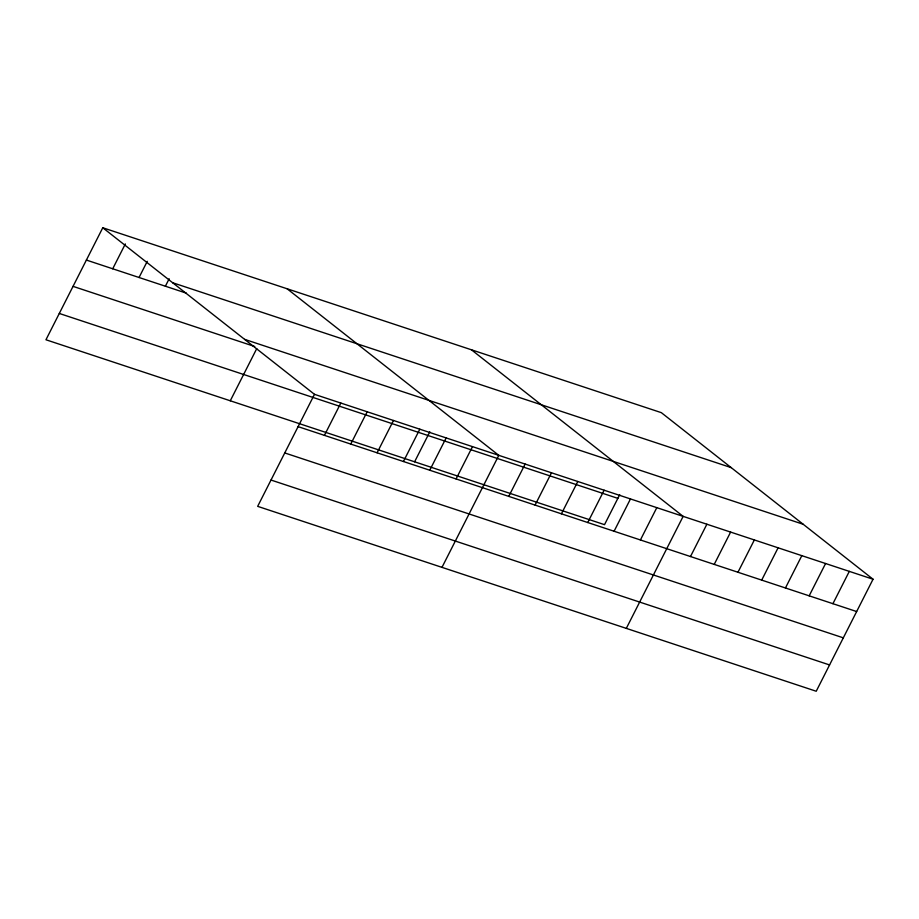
<?xml version="1.0" encoding="UTF-8"?>
<svg xmlns="http://www.w3.org/2000/svg" width="919" height="919" viewBox="0 0 919 919"><rect width="100%" height="100%" fill="white"/><g stroke="black" fill="none" stroke-linecap="round" stroke-linejoin="round"><path stroke-width="1.38" d="M102.779 227.751L314.482 394.331L257.665 506.346L816.221 691.249L873.05 579.234L661.335 412.654L102.779 227.751L45.95 339.766L604.518 524.669L619.728 494.675M112.715 268.785L125.329 243.926M139.045 277.504L147.247 261.341M165.386 286.211L169.165 278.756M230.278 400.787L256.746 348.611M324.43 435.365L340.823 403.05M350.759 444.084L367.152 411.769M377.089 452.791L393.481 420.488M403.43 461.51L419.811 429.196M414.607 461.797L429.816 431.804M429.759 470.229L446.152 437.915M456.088 478.948L472.481 446.634M441.982 567.368L498.81 455.353L287.107 288.773M508.758 496.375L525.14 464.072M535.088 505.094L551.48 472.78M561.417 513.813L577.81 481.499M587.746 522.532L604.139 490.218M614.087 531.251L630.468 498.937M640.417 539.958L656.809 507.656M626.31 628.378L683.139 516.363L471.424 349.794M690.491 556.535L706.872 524.232M714.224 564.392L730.616 532.09M737.968 572.25L754.35 539.947M761.702 580.107L778.094 547.804M785.446 587.965L801.827 555.662M809.179 595.834L825.572 563.519M832.924 603.691L849.305 571.377M172.646 282.73L731.202 467.622M86.386 260.066L186.442 293.184M244.626 339.364L803.183 524.267M73.038 286.36L254.735 346.509M314.482 394.331L873.05 579.234M59.298 313.459L617.855 498.362M298.101 426.646L856.657 611.549M284.752 452.941L843.32 637.843M271.002 480.04L829.57 664.942"/></g></svg>
